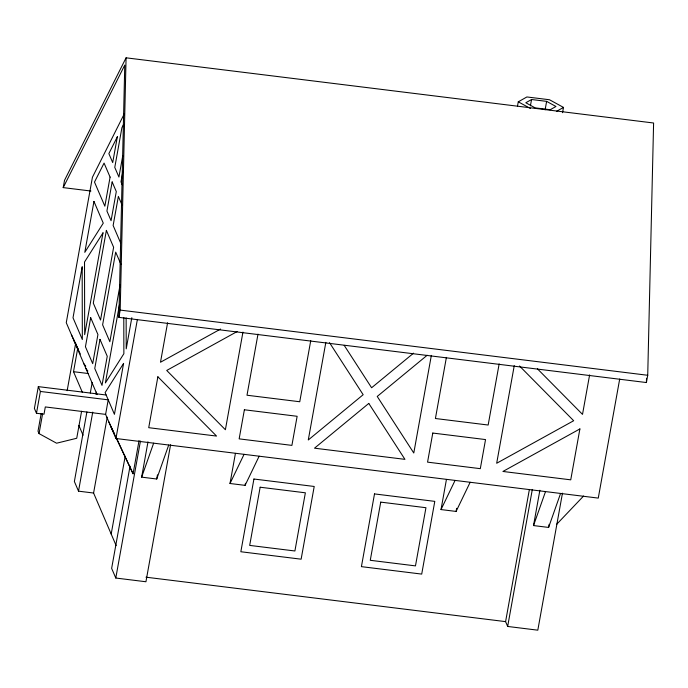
<?xml version="1.0" encoding="UTF-8"?>
<svg xmlns="http://www.w3.org/2000/svg" width="688" height="688" viewBox="0 0 688 688"><rect width="100%" height="100%" fill="white"/><g stroke="black" fill="none" stroke-linecap="round" stroke-linejoin="round"><path stroke-width="1.03" d="M63.21 187.609L64.517 180.333L126.076 57.818L653.6 123.006L647.726 375.278L646.41 382.545L118.886 317.366L124.769 65.093L63.21 187.609L90.919 191.032M118.886 317.366L120.194 310.09L126.076 57.818M646.41 382.545L646.514 378.254M106.15 395.007L38.322 386.63L34.4 408.448L36.473 413.273L44.006 414.202L45.313 406.935L105.608 414.382L115.954 438.505L598.268 498.103L619.699 379.011M36.473 413.273L40.394 391.455L38.322 386.63M41.185 413.531L38.012 431.195L39.044 433.603L56.579 443.21L76.729 438.265L81.588 411.252M39.044 433.603L42.596 413.866M67.157 390.681L75.706 343.183M82.362 392.323L73.513 371.701L77.667 348.61M122.722 155.884L118.921 177.04L114.776 167.39L121.914 127.719L123.315 124.932M122.894 171.286L120.985 181.864L122.232 184.762M86.894 411.957L74.373 481.514L78.518 491.163L93.585 493.029L116.16 545.627M90.3 392.986L92.201 382.442M78.518 491.163L92.742 412.121M95.959 394.198L96.346 392.091M120.099 284.806L109.856 341.721L102.615 324.831L115.696 252.109L120.933 264.312M119.359 305.24L105.384 382.915L123.866 353.718L123.788 317.409M105.608 414.382L108.222 399.84L40.394 391.455M93.585 493.029L107.242 417.143M131.821 317.693L126.214 348.859L126.145 317.89M115.954 438.505L137.385 319.413M111.189 534.051L125.19 456.239M130.041 466.146L111.645 568.383L115.79 578.032L145.933 581.756L170.59 444.74M110.785 426.448L133.076 473.808L139.053 440.561M115.79 578.032L140.447 441.017M167.597 322.758L160.493 362.241L220.581 329.045M168.715 445.024L156.718 479.011L141.642 477.145L147.997 441.825M156.718 479.011L157.466 474.858M242.95 332.115L225.389 429.733L166.72 370.445L237.136 331.547M259.144 456.204L245.083 485.358L230.007 483.501L235.425 453.366M258 334.101L247.001 395.23L299.753 401.749L310.752 340.62M245.083 485.358L245.453 483.286M325.845 342.357L308.284 439.976L363.161 394.714L329.509 342.65M431.35 355.395L413.789 453.014L377.23 396.451L427.196 355.249M446.4 357.382L435.409 418.51L488.162 425.029L499.153 363.9M470.153 482.279L456.092 511.433L441.017 509.567L446.443 479.441M517.514 106.055L518.279 101.824L526.888 96.956L549.497 99.751L563.489 107.414L562.543 112.703M456.092 511.433L456.651 508.32M530.414 105.857L531.557 99.511L546.625 101.368L555.956 106.485L550.211 109.727L535.144 107.87L525.813 102.761L531.557 99.511M545.102 109.831L546.625 101.368M514.254 365.638L496.684 463.256L573.672 420.729L519.517 365.999M562.466 493.158L537.81 630.182L507.667 626.45L505.594 621.625L529.304 489.882M507.667 626.45L532.323 489.435M560.582 493.451L548.594 527.429L533.518 525.572L539.874 490.252M548.594 527.429L549.153 524.316M589.616 374.908L582.512 414.382L537.388 368.777M141.642 477.145L153.639 443.167M533.518 525.572L545.515 491.585M230.007 483.501L244.068 454.338M441.017 509.567L455.078 480.413M124.236 113.933L92.433 177.246L66.263 322.689L97.111 394.594M556.558 524.419L583.587 496.022M413.548 353.168L371.606 387.757L344.198 345.35M556.601 111.31L563.489 107.414M120.194 310.09L647.726 375.278M73.513 371.701L88.589 373.558M145.994 577.189L505.594 621.625M518.279 101.824L530.405 108.472M83.859 363.711L85.794 366.257M85.931 368.536L87.866 371.081M71.432 334.755L78.26 349.255M73.504 339.58L80.333 354.079M108.713 421.624L114.621 434.188M116.9 439.013L133.076 473.808M122.094 205.101L118.37 196.415L113.133 225.501L120.589 242.873M78.836 425.39L83.05 435.203M82.173 266.892L73.014 317.796L82.336 339.511L82.173 266.892M93.955 201.438L84.796 252.35L103.269 223.153L93.955 201.438M110.089 177.108L104.851 206.194L94.497 182.071L104.069 163.09L110.089 177.108M117.347 136.783L112.703 162.566L108.859 153.605L117.347 136.783M103.002 232.845L84.684 334.652L84.521 262.033L103.002 232.845M112.161 181.933L106.924 211.027L111.069 220.676L116.298 191.582L112.161 181.933M90.678 317.667L85.441 346.752L92.691 363.642L97.928 334.557L90.678 317.667M106.382 230.394L93.293 303.116L100.543 320.006L113.623 247.284L106.382 230.394M99.992 339.382L94.763 368.467L102.005 385.357L107.242 356.272L99.992 339.382M123.591 363.41L114.432 414.314L105.118 392.599L123.591 363.41M157.879 376.783L148.72 427.687L216.548 436.072L157.879 376.783M244.386 409.773L239.149 438.867L291.901 445.385L297.139 416.292L244.386 409.773M253.924 479.02L240.843 551.742L301.129 559.189L314.21 486.468L253.924 479.02M260.15 487.224L249.684 545.403L294.903 550.985L305.369 492.806L260.15 487.224M374.504 493.915L361.415 566.645L421.71 574.093L434.79 501.371L374.504 493.915M380.731 502.12L370.264 560.299L415.475 565.889L425.949 507.71L380.731 502.12M432.786 433.053L427.558 462.147L480.31 468.666L485.539 439.572L432.786 433.053M579.898 428.934L570.739 479.837L502.911 471.461L579.898 428.934M368.785 403.417L314.511 448.18L404.948 459.352L368.785 403.417"/></g></svg>
